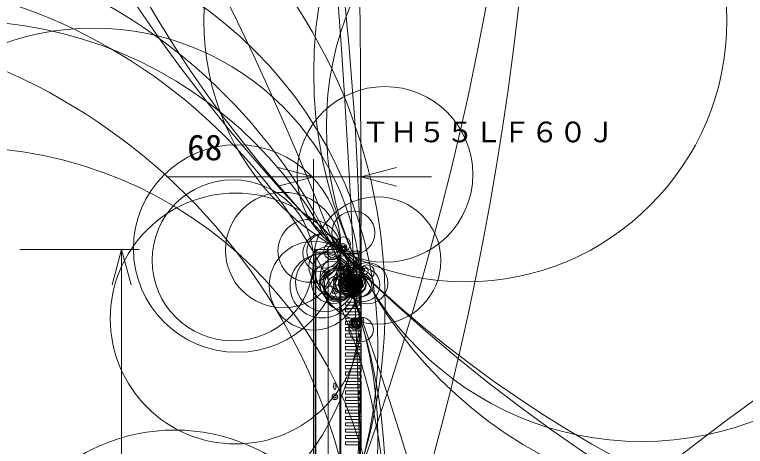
# Model space of a CAD drawing. Units: millimetres, scale not verified. Extents: x -5007 to 777, y -2488 to 2561.
# Drawn here: x 17.4 to 69.2, y 25.4 to 56 of the extents above; entities that cross this region are included whole.
import ezdxf
from ezdxf.enums import TextEntityAlignment as Align

# ---------------------------------------------------------------- set-up
doc = ezdxf.new("R2010")
doc.units = ezdxf.units.MM
doc.header["$LTSCALE"] = 0.125
for name, color, linetype, lineweight in [('0-0_0', 7, 'Continuous', 18), ('0-5_SUNPO', 7, 'Continuous', 18), ('0-6_GAIKEI', 1, 'Continuous', 18)]:
    doc.layers.add(name, color=color, linetype=linetype, lineweight=lineweight)
doc.layers.add('0-4_TOUROKU', color=7, linetype='Continuous')
doc.styles.add('ＭＳ ゴシック', font='')
doc.styles.get('ＭＳ ゴシック').set_extended_font_data('MS Gothic')

# ---------------------------------------------------------------- blocks, each defined once
blk = doc.blocks.new('_Open30')
at = {"layer": '0-0_0'}
blk.add_line((0, 0), (-1, 0), dxfattribs=at)
blk.add_lwpolyline([(-1, 0.26795), (0, 0), (-1, -0.26795)], dxfattribs=at)
blk = doc.blocks.new('D3')
at = {"layer": '0-5_SUNPO'}
for p, q in [((211.231, 352.8354), (219.7096, 352.8354)), ((218.4596, 350.3354), (218.4596, 319.4404)), ((211.231, 316.9404), (219.7096, 316.9404))]:
    blk.add_line(p, q, dxfattribs=at)
at = {"layer": '0-5_SUNPO', "xscale": 2.5, "yscale": 2.5}
for p, rotation in [((218.4596, 352.8354), 90), ((218.4596, 316.9404), 270)]:
    blk.add_blockref('_Open30', p, dxfattribs=dict(at, rotation=rotation))
at = {"layer": '0-5_SUNPO', "style": 'ＭＳ ゴシック'}
blk.add_text('718', height=1.833, rotation=90, dxfattribs=at).set_placement((217.8346, 333.0129), align=Align.BOTTOM_LEFT)
blk = doc.blocks.new('D6')
at = {"layer": '0-5_SUNPO'}
for p, q in [((232.0649, 354.6354), (232.0649, 359.2389)), ((235.4399, 354.5604), (235.4399, 359.2389)), ((229.5649, 357.9889), (221.6483, 357.9889)), ((235.4399, 357.9889), (232.0649, 357.9889)), ((237.9399, 357.9889), (240.4399, 357.9889))]:
    blk.add_line(p, q, dxfattribs=at)
at = {"layer": '0-5_SUNPO', "xscale": 2.5, "yscale": 2.5}
blk.add_blockref('_Open30', (232.0649, 357.9889), dxfattribs=at)
at = {"layer": '0-5_SUNPO', "xscale": 2.5, "yscale": 2.5, "rotation": 180}
blk.add_blockref('_Open30', (235.4399, 357.9889), dxfattribs=at)
at = {"layer": '0-5_SUNPO', "style": 'ＭＳ ゴシック'}
blk.add_text('68', height=1.833, dxfattribs=at).set_placement((223.1066, 358.6139), align=Align.BOTTOM_LEFT)

msp = doc.modelspace()

# ---------------------------------------------------------------- linework, layer by layer
at = {"layer": '0-6_GAIKEI', "color": 7}
for p, q in [((38.5673, 3.6138), (38.5673, 39.1674)), ((38.5673, 39.1381), (38.582, 39.1381)), ((38.5673, 3.6431), (38.5673, 39.1381)), ((38.582, 39.2027), (38.7027, 39.3235)), ((38.582, 39.1381), (38.582, 39.2027)), ((38.738, 39.3381), (39.6173, 39.3381)), ((40.4373, 39.3281), (39.6173, 39.3281)), ((40.4673, 39.2981), (40.4373, 39.3281)), ((40.5112, 39.2666), (40.5101, 39.2695)), ((40.5432, 39.2382), (40.5311, 39.2477)), ((41.7923, 39.2131), (40.6285, 39.2131)), ((41.9423, 39.0631), (41.9423, 37.7319)), ((41.9423, 37.7312), (41.9423, 36.9531))]:
    msp.add_line(p, q, dxfattribs=at)
at = {"layer": '0-6_GAIKEI'}
for p, q in [((38.582, 39.1381), (40.4673, 39.1381)), ((38.582, 3.5785), (38.582, 39.1381)), ((38.7027, 39.3235), (38.7027, 3.4577)), ((38.738, 39.3381), (38.738, 3.4431)), ((39.6173, 39.3381), (39.6173, 3.4431)), ((40.4373, 39.3281), (40.4373, 39.1381)), ((40.4373, 39.1381), (40.4373, 3.6431)), ((40.4673, 39.2981), (40.4673, 3.4831)), ((40.5105, 39.1318), (40.4673, 39.1318)), ((41.9149, 37.8324), (40.513, 39.258)), ((40.5131, 3.6521), (40.5131, 39.1318)), ((40.8853, 39.0759), (40.7914, 38.9835)), ((41.8053, 38.1403), (40.8853, 39.0759)), ((41.8053, 39.0759), (40.8853, 39.0759)), ((41.8053, 39.0759), (41.8053, 38.1403)), ((41.5895, 38.1719), (41.8849, 37.8715)), ((41.8053, 38.1403), (41.7114, 38.0479)), ((41.4569, 36.8906), (41.414, 36.8906)), ((41.6276, 36.7281), (41.6276, 36.9531)), ((41.6276, 36.9531), (41.9423, 36.9531)), ((41.8073, 36.9531), (41.8073, 36.7281)), ((41.9173, 36.7281), (41.9173, 36.9531)), ((41.9423, 36.7286), (41.9423, 36.9526)), ((41.1414, 36.2024), (41.2147, 36.3906)), ((41.2048, 36.3942), (41.25, 36.4142)), ((41.2768, 36.1739), (41.2057, 36.367)), ((41.25, 36.367), (41.2183, 36.381)), ((41.9423, 36.7281), (41.6276, 36.7281)), ((41.6276, 36.2781), (41.6276, 36.5031)), ((41.6276, 36.5031), (41.9423, 36.5031)), ((41.9423, 36.2781), (41.6276, 36.2781)), ((41.8073, 36.5031), (41.8073, 36.2781)), ((41.9173, 36.2781), (41.9173, 36.5031)), ((41.9423, 36.7281), (41.9423, 36.5031)), ((41.9423, 36.2786), (41.9423, 36.5026)), ((41.9423, 36.2781), (41.9423, 36.0531)), ((41.9486, 36.3514), (41.9487, 36.3513)), ((41.949, 36.3451), (41.9489, 36.3489)), ((41.1643, 36.1955), (41.1117, 36.1739)), ((41.2079, 36.1739), (41.1644, 36.1739)), ((41.2079, 35.9239), (41.2079, 36.1739)), ((41.2908, 35.9239), (41.2079, 35.9239)), ((41.2374, 35.9239), (41.2374, 36.1739)), ((41.279, 36.1739), (41.2374, 36.1739)), ((41.2908, 35.9239), (41.279, 36.1739)), ((41.279, 36.1729), (41.33, 36.1486)), ((41.2905, 35.9292), (41.291, 35.9239)), ((41.6276, 35.8281), (41.6276, 36.0531)), ((41.6276, 36.0531), (41.9423, 36.0531)), ((41.9423, 35.8281), (41.6276, 35.8281)), ((41.8073, 36.0531), (41.8073, 35.8281)), ((41.9173, 35.8281), (41.9173, 36.0531)), ((41.9423, 35.8309), (41.9423, 36.0526)), ((41.9423, 35.8281), (41.9423, 35.6031)), ((41.9487, 35.9545), (41.9424, 35.9545)), ((40.841, 35.3781), (40.841, 35.6031)), ((40.841, 35.6031), (41.9423, 35.6031)), ((41.9423, 35.3781), (40.841, 35.3781)), ((41.8073, 35.6031), (41.8073, 35.3781)), ((41.9173, 35.3781), (41.9173, 35.6031)), ((41.9423, 35.3809), (41.9423, 35.6003)), ((41.9423, 35.3781), (41.9423, 35.1531)), ((40.841, 34.9281), (40.841, 35.1531)), ((40.841, 35.1531), (41.9423, 35.1531)), ((41.9423, 34.9281), (40.841, 34.9281)), ((41.8073, 35.1531), (41.8073, 34.9281)), ((41.9173, 34.9281), (41.9173, 35.1531)), ((41.9423, 34.9309), (41.9423, 35.1503)), ((41.9423, 34.9281), (41.9423, 34.7031)), ((40.841, 34.4781), (40.841, 34.7031)), ((40.841, 34.7031), (41.9423, 34.7031)), ((41.9423, 34.4781), (40.841, 34.4781)), ((40.841, 34.0281), (40.841, 34.2531)), ((40.841, 34.2531), (41.9423, 34.2531)), ((41.8073, 34.7031), (41.8073, 34.4781)), ((41.8073, 34.2531), (41.8073, 34.0281)), ((41.911, 34.2282), (41.9178, 34.2199)), ((41.9173, 34.4781), (41.9173, 34.7031)), ((41.9173, 34.0281), (41.9173, 34.2531)), ((41.9423, 34.4809), (41.9423, 34.7003)), ((41.9423, 34.4781), (41.9423, 34.2531)), ((41.9423, 34.0309), (41.9423, 34.2503)), ((41.9487, 34.4896), (41.9488, 34.4806)), ((41.9423, 34.0281), (40.841, 34.0281)), ((40.841, 33.5781), (40.841, 33.8031)), ((40.841, 33.8031), (41.9423, 33.8031)), ((41.8073, 33.8031), (41.8073, 33.5781)), ((41.9173, 33.5781), (41.9173, 33.8031)), ((41.9423, 34.0281), (41.9423, 32.9031)), ((41.9423, 33.5781), (40.841, 33.5781)), ((40.841, 33.1281), (40.841, 33.3531)), ((40.841, 33.3531), (41.9423, 33.3531)), ((41.8073, 33.3531), (41.8073, 33.1281)), ((41.9173, 33.1281), (41.9173, 33.3531)), ((41.9423, 33.1281), (40.841, 33.1281)), ((40.841, 32.6781), (40.841, 32.9031)), ((40.841, 32.9031), (41.9423, 32.9031)), ((41.9423, 32.6781), (40.841, 32.6781)), ((41.8073, 32.9031), (41.8073, 32.6781)), ((41.9173, 32.6781), (41.9173, 32.9031)), ((41.9423, 32.6781), (41.9423, 30.6531)), ((40.841, 32.2281), (40.841, 32.4531)), ((40.841, 32.4531), (41.9423, 32.4531)), ((41.9423, 32.2281), (40.841, 32.2281)), ((41.8073, 32.4531), (41.8073, 32.2281)), ((41.9173, 32.2281), (41.9173, 32.4531)), ((40.841, 31.7781), (40.841, 32.0031)), ((40.841, 32.0031), (41.9423, 32.0031)), ((41.9423, 31.7781), (40.841, 31.7781)), ((41.8073, 32.0031), (41.8073, 31.7781)), ((41.9173, 31.7781), (41.9173, 32.0031)), ((40.841, 31.3281), (40.841, 31.5531)), ((40.841, 31.5531), (41.9423, 31.5531)), ((41.9423, 31.3281), (40.841, 31.3281)), ((40.841, 30.8781), (40.841, 31.1031)), ((40.841, 31.1031), (41.9423, 31.1031)), ((41.8073, 31.5543), (41.8073, 31.3277)), ((41.8073, 31.1031), (41.8073, 30.8781)), ((41.9173, 31.3281), (41.9173, 31.5531)), ((41.9173, 30.8781), (41.9173, 31.1031)), ((41.9423, 30.8781), (40.841, 30.8781)), ((40.841, 30.4281), (40.841, 30.6531)), ((40.841, 30.6531), (41.9423, 30.6531)), ((41.8073, 30.6531), (41.8073, 30.4281)), ((41.9173, 30.4281), (41.9173, 30.6531)), ((41.9423, 30.4281), (40.841, 30.4281)), ((40.841, 29.9781), (40.841, 30.2031)), ((40.841, 30.2031), (41.9423, 30.2031)), ((41.8073, 30.2031), (41.8073, 29.9781)), ((41.9173, 29.9781), (41.9173, 30.2031)), ((41.9423, 30.4281), (41.9423, 30.2031)), ((41.9423, 29.9781), (40.841, 29.9781)), ((40.841, 29.5281), (40.841, 29.7531)), ((40.841, 29.7531), (41.9423, 29.7531)), ((41.8073, 29.7531), (41.8073, 29.5281)), ((41.9173, 29.5281), (41.9173, 29.7531)), ((41.9423, 29.9781), (41.9423, 29.7531)), ((41.9423, 29.7503), (41.9423, 29.5309)), ((41.9423, 29.5281), (40.841, 29.5281)), ((40.841, 29.0781), (40.841, 29.3031)), ((40.841, 29.3031), (41.9423, 29.3031)), ((41.9423, 29.0781), (40.841, 29.0781)), ((41.8073, 29.3063), (41.8073, 29.0781)), ((41.9173, 29.0781), (41.9173, 29.3031)), ((41.9423, 29.5281), (41.9423, 29.3031)), ((41.9423, 29.3003), (41.9423, 29.0809)), ((41.9423, 29.0781), (41.9423, 28.8531)), ((40.841, 28.6281), (40.841, 28.8531)), ((40.841, 28.8531), (41.9423, 28.8531)), ((41.9423, 28.6281), (40.841, 28.6281)), ((41.8073, 28.8538), (41.8073, 28.6281)), ((41.9173, 28.6281), (41.9173, 28.8531)), ((41.9423, 28.8503), (41.9423, 28.6309)), ((41.9423, 28.6281), (41.9423, 28.4031)), ((40.841, 28.1781), (40.841, 28.4031)), ((40.841, 28.4031), (41.9423, 28.4031)), ((41.9423, 28.1781), (40.841, 28.1781)), ((41.8073, 28.4031), (41.8073, 28.1781)), ((41.9173, 28.1781), (41.9173, 28.4031)), ((41.9423, 28.4003), (41.9423, 28.1809)), ((41.9423, 28.1781), (41.9423, 27.9531)), ((40.841, 27.7281), (40.841, 27.9531)), ((40.841, 27.9531), (41.9423, 27.9531)), ((41.9423, 27.7281), (40.841, 27.7281)), ((40.841, 27.2781), (40.841, 27.5031)), ((40.841, 27.5031), (41.9423, 27.5031)), ((41.8073, 27.9531), (41.8073, 27.7281)), ((41.8073, 27.5031), (41.8073, 27.2781)), ((41.9173, 27.7281), (41.9173, 27.9531)), ((41.9173, 27.2781), (41.9173, 27.5031)), ((41.9423, 27.9503), (41.9423, 27.7309)), ((41.9423, 27.7281), (41.9423, 27.5031)), ((41.9423, 27.5003), (41.9423, 27.2809)), ((41.9423, 27.2781), (40.841, 27.2781)), ((40.841, 26.8281), (40.841, 27.0531)), ((40.841, 27.0531), (41.9423, 27.0531)), ((41.8073, 27.0531), (41.8073, 26.8281)), ((41.9173, 26.8281), (41.9173, 27.0531)), ((41.9423, 27.2781), (41.9423, 27.0531)), ((41.9423, 27.0503), (41.9423, 26.8309)), ((41.9423, 26.8281), (40.841, 26.8281)), ((40.841, 26.3781), (40.841, 26.6031)), ((40.841, 26.6031), (41.9423, 26.6031)), ((41.8073, 26.6031), (41.8073, 26.3781)), ((41.9173, 26.3781), (41.9173, 26.6031)), ((41.9423, 26.8281), (41.9423, 26.6031)), ((41.9423, 26.6003), (41.9423, 26.3809)), ((41.9423, 26.3781), (40.841, 26.3781)), ((40.841, 25.9281), (40.841, 26.1531)), ((40.841, 26.1531), (41.9423, 26.1531)), ((41.9423, 25.9281), (40.841, 25.9281)), ((41.8073, 26.1531), (41.8073, 25.9281)), ((41.9173, 25.9281), (41.9173, 26.1531)), ((41.9423, 26.3781), (41.9423, 26.1531)), ((41.9423, 26.1503), (41.9423, 25.9309)), ((41.9423, 25.9281), (41.9423, 25.7031)), ((40.841, 25.4781), (40.841, 25.7031)), ((40.841, 25.7031), (41.9423, 25.7031)), ((41.9423, 25.4781), (40.841, 25.4781)), ((41.8073, 25.7031), (41.8073, 25.4781)), ((41.9173, 25.4781), (41.9173, 25.7031)), ((41.9423, 25.6997), (41.9423, 25.4815)), ((41.9423, 25.4781), (41.9423, 25.2531))]:
    msp.add_line(p, q, dxfattribs=at)
for points in [[(40.0823, 36.8906), (40.2073, 37.1071), (40.1448, 37.1071), (40.1448, 37.3571), (40.0198, 37.3571), (40.0198, 37.1071), (39.9573, 37.1071)], [(40.0823, 29.3906), (40.2073, 29.6071), (40.1448, 29.6071), (40.1448, 29.8571), (40.0198, 29.8571), (40.0198, 29.6071), (39.9573, 29.6071)]]:
    msp.add_lwpolyline(points, close=True, dxfattribs=at)
for centre, radius in [((-2482.5435, 36.19), 2524.4925), ((145.2094, 605.9057), 603.8701), ((-527.1147, 13.3695), 569.0622), ((-161.2929, 96.3358), 215.758), ((-161.2929, 80.8358), 215.758), ((-173.873, 34.2966), 215.8219), ((123.7739, 122.7578), 118.0081), ((101.0288, 100.0073), 85.8388), ((-161.2957, -38.0556), 215.761), ((69.3977, 51.8555), 30.8131), ((223.4074, -181.2024), 260.0413), ((4.7923, 35.4168), 38.8529), ((49.3343, 55.5914), 18.5512), ((61.8341, 48.071), 22.3556), ((4.7919, 22.8643), 38.8533), ((13.4326, 32.4065), 29.7057), ((4.7923, 19.9168), 38.8529), ((-0.3514, 13.2938), 42.2989), ((13.4325, 25.8746), 29.7058), ((22.9583, 36.0503), 18.9906), ((43.635, 44.6676), 6.2301), ((33.1561, 39.4108), 7.3596), ((13.4326, 16.9065), 29.7057), ((33.0518, 34.4414), 8.897), ((36.4193, 39.2977), 4.0946), ((41.4002, 40.5294), 1.5269), ((38.2814, 39.2437), 2.2317), ((39.3002, 39.2261), 1.2127), ((40.213, 37.6852), 1.7299), ((39.9066, 39.2288), 0.6063), ((40.7409, 39.378), 0.2002), ((40.7184, 39.3325), 0.1498), ((39.1847, 36.7552), 2.2749), ((39.3737, 37.019), 2.0857), ((40.5162, 37.4038), 1.4867), ((40.6311, 39.2141), 0.00275), ((39.9226, 36.9923), 1.4949), ((41.0835, 37.6283), 0.8767), ((41.2387, 37.683), 0.7121), ((41.2985, 37.7299), 0.6437), ((42.3772, 36.9422), 1.4647), ((40.2265, 36.9514), 1.2303), ((40.2317, 36.8169), 1.1846), ((40.3186, 36.9566), 1.0973), ((40.3452, 36.8459), 1.1108), ((40.3764, 36.8307), 1.0393), ((41.3157, 37.2979), 0.7879), ((41.3794, 37.7285), 0.5642), ((41.8633, 36.9271), 0.9621), ((42.0952, 36.8239), 1.1822), ((41.4445, 37.7439), 0.497), ((41.5062, 37.6869), 0.4383), ((41.5885, 37.6739), 0.3628), ((41.5991, 37.7735), 0.3399), ((41.6352, 37.7033), 0.3082), ((41.6398, 37.7029), 0.3038), ((41.6504, 37.7033), 0.2932), ((41.7591, 37.7539), 0.1744), ((42.3584, 37.7355), 0.5206), ((42.1524, 37.8342), 0.2922), ((41.9846, 37.9455), 0.1244), ((42.0308, 37.887), 0.1597), ((41.929, 37.9067), 0.0566), ((41.9755, 37.9028), 0.1021), ((41.9447, 37.9051), 0.0712), ((41.9249, 37.9031), 0.0514), ((41.9184, 37.901), 0.0446), ((40.6515, 36.331), 1.2975), ((40.7012, 36.8701), 0.7121), ((40.7808, 36.8784), 0.6712), ((40.7942, 36.9038), 0.6582), ((40.8705, 36.8977), 0.5405), ((40.8939, 36.8778), 0.5166), ((40.9124, 36.9139), 0.4958), ((41.0042, 36.966), 0.4392), ((41.0698, 36.9989), 0.3657), ((41.1319, 36.9319), 0.4063), ((41.5052, 37.1047), 0.6981), ((41.2304, 36.9275), 0.4079), ((41.4183, 36.9195), 0.5284), ((41.4712, 36.87), 0.5705), ((41.786, 36.8519), 0.885), ((41.4022, 36.8872), 0.4994), ((41.4885, 36.9173), 0.5773), ((41.3674, 36.8872), 0.4544), ((41.5915, 36.9069), 0.6782), ((41.6072, 36.8666), 0.6924), ((41.3838, 36.8879), 0.4685), ((41.1652, 37.0669), 0.2486), ((41.3585, 36.9009), 0.4413), ((41.2814, 36.9654), 0.3575), ((41.1268, 36.6421), 0.6138), ((41.1911, 36.6661), 0.5897), ((41.0117, 36.8408), 0.3933), ((41.2489, 36.8007), 0.4632), ((41.1148, 36.998), 0.2766), ((41.1765, 36.9181), 0.3372), ((41.1349, 36.7492), 0.2944), ((41.1537, 36.9509), 0.3039), ((41.2165, 36.935), 0.325), ((41.2905, 36.9026), 0.3869), ((41.2817, 36.8811), 0.3674), ((41.2643, 36.8276), 0.3491), ((41.1494, 37.0306), 0.2291), ((41.2982, 36.8542), 0.3766), ((41.2504, 36.9356), 0.3278), ((41.1718, 37.0097), 0.2455), ((41.2452, 36.9877), 0.3158), ((41.1541, 36.7438), 0.2211), ((41.2633, 36.792), 0.3277), ((41.1735, 36.7062), 0.237), ((41.1639, 36.7459), 0.2176), ((41.1694, 36.7614), 0.2179), ((41.214, 37.0042), 0.2614), ((41.2337, 36.7752), 0.2712), ((41.191, 37.0315), 0.2258), ((41.1683, 36.7308), 0.2019), ((41.22, 37.0597), 0.245), ((41.1749, 37.0615), 0.1919), ((41.2129, 36.7046), 0.2268), ((41.1738, 37.0728), 0.1804), ((41.1575, 36.6762), 0.1462), ((41.1851, 36.7037), 0.1704), ((41.2046, 37.1215), 0.1813), ((41.1824, 37.0929), 0.1586), ((41.2051, 36.6568), 0.1784), ((40.0823, 36.3906), 0.2), ((40.0823, 36.3906), 0.0875), ((41.1448, 36.6552), 0.1217), ((41.1577, 36.5725), 0.046), ((41.6447, 36.3791), 0.3057), ((41.6719, 36.371), 0.2775), ((41.7549, 36.3621), 0.1939), ((41.7678, 36.3526), 0.1799), ((41.855, 36.3446), 0.094), ((41.8591, 36.3542), 0.0895), ((41.8797, 36.3453), 0.0693), ((41.8843, 36.3459), 0.0646), ((41.8875, 36.3448), 0.0614), ((41.9456, 33.6576), 0.8679), ((41.5289, 34.0802), 0.4236), ((41.5854, 34.1043), 0.3641), ((41.6032, 34.1001), 0.3467), ((41.6225, 34.099), 0.3282), ((41.649, 34.1026), 0.3015), ((41.6642, 34.1086), 0.2852), ((41.7104, 34.1205), 0.2377), ((41.7593, 34.1207), 0.1897), ((41.7594, 34.1188), 0.1895), ((41.7764, 34.1412), 0.1724), ((41.7888, 34.1267), 0.1598), ((41.8109, 34.127), 0.1377), ((41.9465, 34.3318), 0.1937), ((41.8987, 34.1603), 0.0453), ((41.9474, 34.4592), 0.0663), ((113.2408, -69.1199), 102.8817), ((41.9106, 34.1632), 0.0329), ((40.0823, 28.8906), 0.2), ((40.0823, 28.8906), 0.0875), ((149.3043, -600.3708), 627.691), ((28.7275, 13.3085), 13.22)]:
    msp.add_circle(centre, radius, dxfattribs=at)
at = {"layer": '0-6_GAIKEI', "color": 7}
for centre, radius in [((32.8484, 38.5703), 5.718), ((43.0832, 38.5542), 4.5168), ((39.1674, 39.1006), 1.354), ((38.5803, 36.7747), 3.1505), ((40.6809, 39.7234), 0.513), ((39.658, 38.1211), 1.426), ((40.0228, 39.2027), 0.4926), ((40.654, 39.4885), 0.2766), ((40.6577, 39.4354), 0.2265), ((40.6361, 39.3895), 0.1759), ((40.6254, 39.3757), 0.1586), ((40.6318, 39.3731), 0.159), ((40.5891, 39.3153), 0.0882), ((40.4014, 39.23), 0.1157), ((40.4196, 39.2524), 0.0926), ((40.4149, 39.2073), 0.0699), ((40.4668, 39.2202), 0.0657), ((40.4474, 39.2308), 0.0297), ((40.4507, 39.2331), 0.0257), ((40.4522, 39.2348), 0.0235), ((40.4581, 39.2402), 0.0155), ((40.5479, 39.1932), 0.1043), ((40.4782, 39.257), 0.0343), ((40.4851, 39.2422), 0.0371), ((40.4877, 39.2432), 0.0331), ((40.4917, 39.2791), 0.036), ((40.4722, 39.2503), 0.015), ((40.4891, 39.244), 0.0317), ((40.4645, 39.247), 0.0061), ((40.5146, 39.2292), 0.0551), ((40.5027, 39.2378), 0.0409), ((40.5353, 39.2334), 0.0717), ((40.4873, 39.2475), 0.0222), ((40.486, 39.2486), 0.0205), ((40.5094, 39.2443), 0.0437), ((40.4918, 39.2513), 0.0257), ((40.4803, 39.2534), 0.0131), ((40.4923, 39.2521), 0.0249), ((40.468, 39.2513), 0.00063), ((40.4923, 39.2501), 0.0248), ((40.4749, 39.2575), 0.00727), ((40.4922, 39.2506), 0.0242), ((40.478, 39.2558), 0.00974), ((40.49, 39.262), 0.0216), ((40.4922, 39.2511), 0.0238), ((40.476, 39.2584), 0.0065), ((40.4753, 39.2594), 0.00531), ((40.4752, 39.2601), 0.00469), ((40.4939, 39.2621), 0.0177), ((40.4991, 39.2636), 0.0124), ((38.6369, 38.5854), 0.0705), ((38.5801, 38.5873), 0.0137), ((38.5817, 38.5875), 0.0152), ((38.5684, 38.5902), 0.0016)]:
    msp.add_circle(centre, radius, dxfattribs=at)
for centre, radius, start, end in [((38.6173, 39.1674), 0.05, 135, 180), ((38.738, 39.2881), 0.05, 90, 135), ((41.7923, 39.0631), 0.15, 0, 90)]:
    msp.add_arc(centre, radius, start, end, dxfattribs=at)
at = {"layer": '0-6_GAIKEI'}
for major_axis, ratio, start_param, end_param in [((0, -0.15), 0.087156, 1.6562906, 3.1415927), ((0.15, 0), 0.085714, 6.2831853, 7.7670347)]:
    msp.add_ellipse((41.7923, 39.0631), major_axis=major_axis, ratio=ratio, start_param=start_param, end_param=end_param, dxfattribs=at)

# ---------------------------------------------------------------- block references
at = {"layer": '0-5_SUNPO'}
for name in ['D6', 'D3']:
    msp.add_blockref(name, (-193.4976, -313.4973), dxfattribs=at)

# ---------------------------------------------------------------- texts
at = {"layer": '0-4_TOUROKU', "style": 'ＭＳ ゴシック'}
msp.add_text('ＴＨ５５ＬＦ６０Ｊ', height=1.466, dxfattribs=at).set_placement((41.969, 46.5027), align=Align.BOTTOM_LEFT)

doc.saveas('drawing.dxf')
